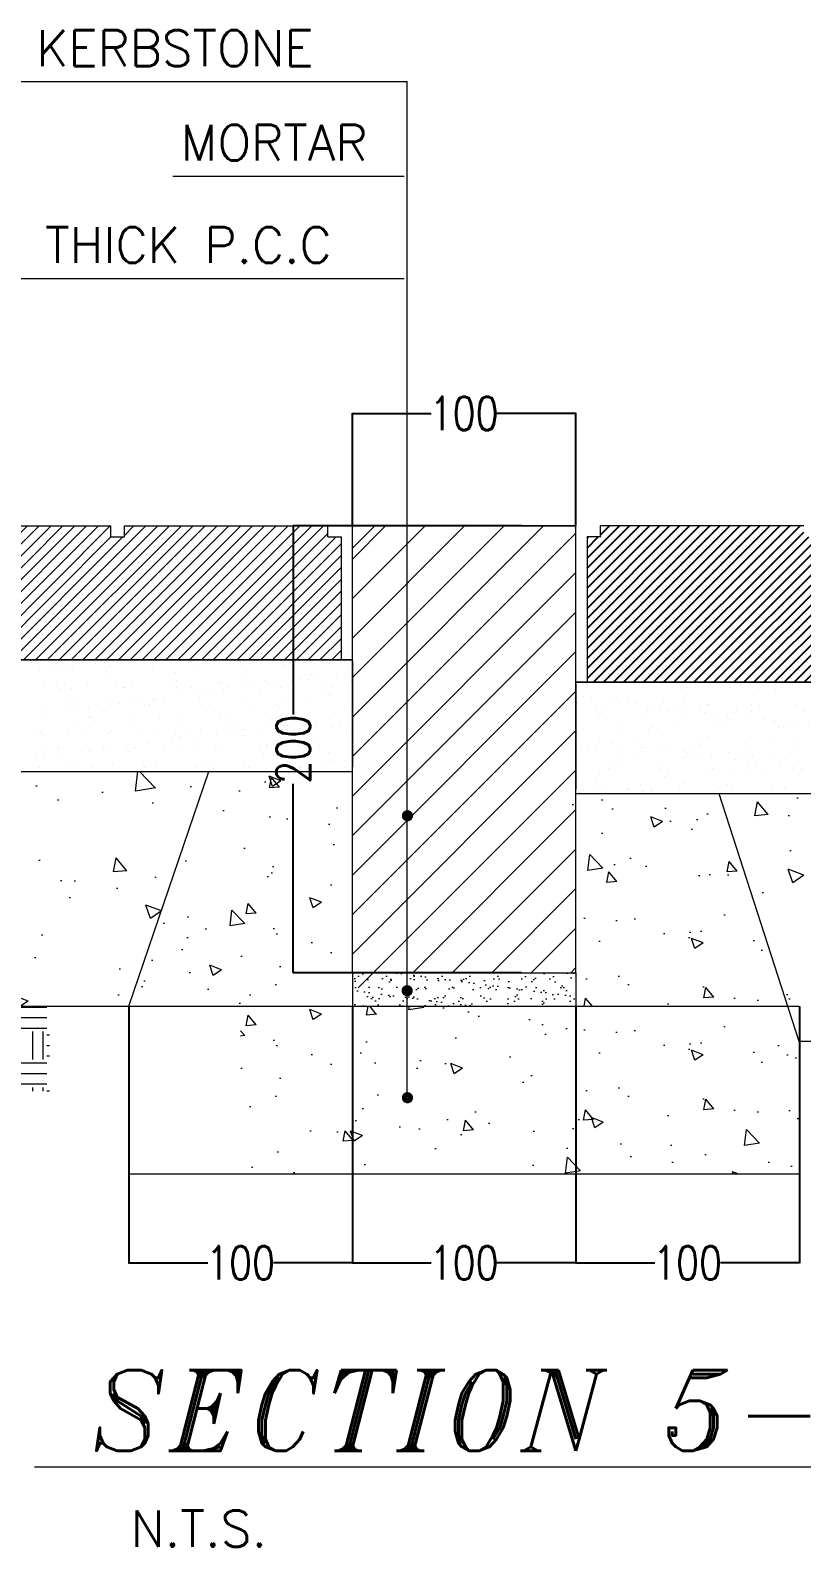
# Model space of a CAD drawing. Header units: centimetres. Extents: x 7997 to 116674, y 1017 to 13844.
# Drawn here: x 18893 to 19238, y 10469 to 11147 of the extents above; entities that cross this region are included whole.
import ezdxf

# ---------------------------------------------------------------- set-up
doc = ezdxf.new("R2010")
doc.units = ezdxf.units.CM
doc.header["$LTSCALE"] = 200
doc.header["$PDMODE"] = 2
doc.layers.add('A_DIM-EXT', color=1, linetype='Continuous')
doc.layers.add('DIM', color=11, linetype='Continuous')
for name, color, linetype, lineweight in [('HAT', 8, 'Continuous', 9), ('TEXT', 6, 'Continuous', 18), ('W', 2, 'Continuous', 20)]:
    doc.layers.add(name, color=color, linetype=linetype, lineweight=lineweight)
doc.styles.add('ITALICT', font='italict')
doc.styles.add('ROMANS', font='romans.shx', dxfattribs={"width": 0.8})
doc.dimstyles.new('DIM-INT100', dxfattribs={"dimtxt": 0.16, "dimasz": 0.12, "dimexe": 0.1, "dimexo": 0.1, "dimgap": 0.1, "dimtad": 0, "dimdec": 0, "dimlfac": 100, "dimrnd": 0.5, "dimzin": 12, "dimdsep": 46, "dimtxsty": 'ROMANS', "dimblk": 'ARCHTICK', "dimcen": 0.13, "dimdle": 0.1, "dimclrd": 116, "dimclre": 116, "dimclrt": 2, "dimadec": 0, "dimazin": 0, "dimtfac": 1, "dimtdec": 0, "dimtix": 1, "dimtmove": 0, "dimatfit": 3, "dimldrblk": 'OBLIQUE', "dimfxl": 0, "dimtolj": 1, "dimtzin": 12, "dimarcsym": 0})
pattern_1 = [(130, (18071.034, 6847.25), (-71.726, -6.2752), [7.5, -82.5]), (185, (18071.034, 6847.25), (13.8751, 75.2192), [6, -66]), (79.5486, (18065.06, 6846.725), (-57.8509, 68.944), [6.374, -70.1142]), (133.8158, (18071.03, 6867.25), (-106.7241, -16.5519), [11.25, -123.75]), (83.3644, (18062.14, 6865.87), (-93.4663, 97.4118), [9.561, -105.1713]), (188.8158, (18071.03, 6867.25), (-93.4662, 97.412), [9, -99]), (159, (18061.034, 6862.25), (-59.6907, -40.2619), [7.5, -82.5]), (214, (18061.034, 6862.25), (-24.3315, 72.515), [6, -66]), (108.5486, (18056.06, 6858.89), (-84.0223, 32.253), [6.374, -70.1142]), (142.5, (18071.034, 6847.248), (-1.21599, 33.28939), [0, -65.2, 0, -67, 0, -66.25]), (172.5, (18071.034, 6847.248), (-26.30695, 39.44117), [0, -38.2, 0, -63.7, 0, -25.25]), (212.5, (18093.334, 6847.248), (-53.38224, -2.25549), [0, -25, 0, -78, 0, -103.5]), (222.5, (18103.334, 6847.25), (-58.3186, 10.0105), [0, -32.5, 0, -51.8, 0, -73.5])]
pattern_2 = [(130, (18071.034, 6897.248), (-53.7945, -4.7064), [5.625, -61.875]), (185, (18071.034, 6897.25), (10.40635, 56.4144), [4.5, -49.5]), (79.5486, (18066.55, 6896.856), (-43.3882, 51.70797), [4.7805, -52.58566]), (133.8158, (18071.034, 6912.25), (-80.0431, -12.4139), [8.4375, -92.8125]), (83.3644, (18064.36, 6911.21), (-70.0997, 73.0588), [7.1708, -78.8785]), (188.8158, (18071.03, 6912.25), (-70.0996, 73.0589), [6.75, -74.25]), (159, (18063.534, 6908.498), (-44.76803, -30.1964), [5.625, -61.875]), (214, (18063.534, 6908.5), (-18.24865, 54.38625), [4.5, -49.5]), (108.5486, (18059.803, 6905.98), (-63.0167, 24.1898), [4.7805, -52.58566]), (142.5, (18071.034, 6897.248), (-0.91199, 24.96704), [0, -48.9, 0, -50.25, 0, -49.6875]), (172.5, (18071.034, 6897.248), (-19.73022, 29.58088), [0, -28.65, 0, -47.775, 0, -18.9375]), (212.5, (18087.759, 6897.248), (-40.03668, -1.69162), [0, -18.75, 0, -58.5, 0, -77.625]), (222.5, (18095.26, 6897.248), (-43.73896, 7.50787), [0, -24.375, 0, -38.85, 0, -55.125])]

# ---------------------------------------------------------------- blocks, each defined once
blk = doc.blocks.new('*X561')
at = {"color": 0}
for p, q in [((-4240.6, 4032.8), (-4240.6, 4032.8)), ((-4193.9, 4032.8), (-4193.9, 4032.8)), ((-4183.5, 4032), (-4183.5, 4032)), ((-4175.7, 4033.1), (-4175.7, 4033.1)), ((-4163.5, 4034.7), (-4163.5, 4034.7)), ((-4147.2, 4032.9), (-4147.2, 4032.9)), ((-4100.4, 4033), (-4100.4, 4033)), ((-4053.7, 4033.1), (-4053.7, 4033.1)), ((-4052.4, 4030.7), (-4052.4, 4030.7)), ((-4014, 4030.5), (-4014, 4030.5)), ((-4007, 4033.2), (-4007, 4033.2)), ((-4004.3, 4033.7), (-4004.3, 4033.7)), ((-3973.5, 4032), (-3973.5, 4032)), ((-3960.3, 4033.3), (-3960.3, 4033.3)), ((-4233.1, 4025.4), (-4233.1, 4025.4)), ((-4223.8, 4026.7), (-4223.8, 4026.7)), ((-4216, 4027.7), (-4216, 4027.7)), ((-4209.8, 4028.4), (-4209.8, 4028.4)), ((-4203.8, 4029.4), (-4203.8, 4029.4)), ((-4173.1, 4024.9), (-4173.1, 4024.9)), ((-4170.6, 4028.9), (-4170.6, 4028.9)), ((-4170.3, 4022.4), (-4170.3, 4022.4)), ((-4132.2, 4028.7), (-4132.2, 4028.7)), ((-4112.1, 4023.6), (-4112.1, 4023.6)), ((-4091.7, 4030.2), (-4091.7, 4030.2)), ((-4052.1, 4023.1), (-4052.1, 4023.1)), ((-4049.4, 4020.6), (-4049.4, 4020.6)), ((-4000.3, 4017.3), (-4000.3, 4017.3)), ((-3992.9, 4017.1), (-3992.9, 4017.1)), ((-3991.2, 4021.8), (-3991.2, 4021.8)), ((-3988.1, 4018.9), (-3988.1, 4018.9)), ((-3967.8, 4021.6), (-3967.8, 4021.6)), ((-3959.9, 4022.6), (-3959.9, 4022.6)), ((-3954.5, 4016.9), (-3954.5, 4016.9)), ((-4229.2, 4013.6), (-4229.2, 4013.6)), ((-4218.1, 4011.8), (-4218.1, 4011.8)), ((-4215.4, 4009.2), (-4215.4, 4009.2)), ((-4210.8, 4013.8), (-4210.8, 4013.8)), ((-4204.5, 4009.8), (-4204.5, 4009.8)), ((-4190.8, 4013.4), (-4190.8, 4013.4)), ((-4164.1, 4013.9), (-4164.1, 4013.9)), ((-4157.8, 4009.9), (-4157.8, 4009.9)), ((-4157.2, 4010.4), (-4157.2, 4010.4)), ((-4150.3, 4014.8), (-4150.3, 4014.8)), ((-4117.4, 4014), (-4117.4, 4014)), ((-4111.1, 4010), (-4111.1, 4010)), ((-4111, 4015.3), (-4111, 4015.3)), ((-4097.2, 4009.9), (-4097.2, 4009.9)), ((-4094.5, 4007.4), (-4094.5, 4007.4)), ((-4088.9, 4005.6), (-4088.9, 4005.6)), ((-4081.1, 4006.7), (-4081.1, 4006.7)), ((-4072.6, 4015.2), (-4072.6, 4015.2)), ((-4070.7, 4014.1), (-4070.7, 4014.1)), ((-4068.9, 4008.3), (-4068.9, 4008.3)), ((-4064.4, 4010), (-4064.4, 4010)), ((-4048.5, 4011), (-4048.5, 4011)), ((-4040.7, 4012), (-4040.7, 4012)), ((-4036.3, 4008.6), (-4036.3, 4008.6)), ((-4032.1, 4016.6), (-4032.1, 4016.6)), ((-4028.5, 4013.6), (-4028.5, 4013.6)), ((-4024, 4014.2), (-4024, 4014.2)), ((-4017.7, 4010.1), (-4017.7, 4010.1)), ((-4008.1, 4016.3), (-4008.1, 4016.3)), ((-3977.3, 4014.2), (-3977.3, 4014.2)), ((-3976.3, 4008.1), (-3976.3, 4008.1)), ((-3973.5, 4005.5), (-3973.5, 4005.5)), ((-3971, 4010.2), (-3971, 4010.2)), ((-4228.5, 3995.2), (-4228.5, 3995.2)), ((-4208.9, 3999.5), (-4208.9, 3999.5)), ((-4202.3, 3997.3), (-4202.3, 3997.3)), ((-4202.2, 3990.7), (-4202.2, 3990.7)), ((-4190, 3992.3), (-4190, 3992.3)), ((-4181.7, 3995.3), (-4181.7, 3995.3)), ((-4169.6, 4000), (-4169.6, 4000)), ((-4169.6, 3995), (-4169.6, 3995)), ((-4161.8, 3996), (-4161.8, 3996)), ((-4149.6, 3997.6), (-4149.6, 3997.6)), ((-4142.3, 3996.8), (-4142.3, 3996.8)), ((-4139.5, 3994.2), (-4139.5, 3994.2)), ((-4135, 3995.4), (-4135, 3995.4)), ((-4131.3, 3999.8), (-4131.3, 3999.8)), ((-4129.3, 4000.3), (-4129.3, 4000.3)), ((-4121.5, 4001.4), (-4121.5, 4001.4)), ((-4109.3, 4003), (-4109.3, 4003)), ((-4090.7, 4001.3), (-4090.7, 4001.3)), ((-4088.3, 3995.5), (-4088.3, 3995.5)), ((-4081.4, 3995.4), (-4081.4, 3995.4)), ((-4051.5, 4001.8), (-4051.5, 4001.8)), ((-4041.6, 3995.5), (-4041.6, 3995.5)), ((-4021.4, 3994.9), (-4021.4, 3994.9)), ((-4018.6, 3992.4), (-4018.6, 3992.4)), ((-4013.1, 4001.6), (-4013.1, 4001.6)), ((-3994.9, 3995.6), (-3994.9, 3995.6)), ((-3972.6, 4003), (-3972.6, 4003)), ((-3960.5, 3993.6), (-3960.5, 3993.6)), ((-4230.4, 3987), (-4230.4, 3987)), ((-4228.2, 3984.7), (-4228.2, 3984.7)), ((-4210, 3989.7), (-4210, 3989.7)), ((-4198.7, 3976.3), (-4198.7, 3976.3)), ((-4189.9, 3984.5), (-4189.9, 3984.5)), ((-4187.4, 3983.6), (-4187.4, 3983.6)), ((-4184.6, 3981.1), (-4184.6, 3981.1)), ((-4152, 3976.3), (-4152, 3976.3)), ((-4149.3, 3985.9), (-4149.3, 3985.9)), ((-4126.5, 3982.3), (-4126.5, 3982.3)), ((-4110.1, 3986.4), (-4110.1, 3986.4)), ((-4105.3, 3976.4), (-4105.3, 3976.4)), ((-4071.7, 3986.2), (-4071.7, 3986.2)), ((-4066.5, 3981.7), (-4066.5, 3981.7)), ((-4063.7, 3979.2), (-4063.7, 3979.2)), ((-4058.6, 3976.5), (-4058.6, 3976.5)), ((-4031.2, 3987.7), (-4031.2, 3987.7)), ((-4014.7, 3976.6), (-4014.7, 3976.6)), ((-4011.9, 3976.6), (-4011.9, 3976.6)), ((-4005.6, 3980.4), (-4005.6, 3980.4)), ((-3994.3, 3979.3), (-3994.3, 3979.3)), ((-3991.9, 3988.2), (-3991.9, 3988.2)), ((-3986.5, 3980.3), (-3986.5, 3980.3)), ((-3974.3, 3981.9), (-3974.3, 3981.9)), ((-3965.2, 3976.7), (-3965.2, 3976.7)), ((-3953.9, 3984.6), (-3953.9, 3984.6)), ((-3953.6, 3988), (-3953.6, 3988)), ((-4239.1, 3972.1), (-4239.1, 3972.1)), ((-4232.5, 3970.4), (-4232.5, 3970.4)), ((-4229.7, 3967.9), (-4229.7, 3967.9)), ((-4207.9, 3970.6), (-4207.9, 3970.6)), ((-4192.4, 3972.2), (-4192.4, 3972.2)), ((-4171.6, 3969.1), (-4171.6, 3969.1)), ((-4168.7, 3971.1), (-4168.7, 3971.1)), ((-4145.7, 3972.3), (-4145.7, 3972.3)), ((-4130.3, 3970.9), (-4130.3, 3970.9)), ((-4115.4, 3963.3), (-4115.4, 3963.3)), ((-4111.6, 3968.6), (-4111.6, 3968.6)), ((-4108.8, 3966.1), (-4108.8, 3966.1)), ((-4107.6, 3964.3), (-4107.6, 3964.3)), ((-4099, 3972.4), (-4099, 3972.4)), ((-4095.4, 3965.9), (-4095.4, 3965.9)), ((-4089.8, 3972.4), (-4089.8, 3972.4)), ((-4075.1, 3968.6), (-4075.1, 3968.6)), ((-4067.2, 3969.7), (-4067.2, 3969.7)), ((-4055.1, 3971.3), (-4055.1, 3971.3)), ((-4052.3, 3972.5), (-4052.3, 3972.5)), ((-4050.7, 3967.3), (-4050.7, 3967.3)), ((-4050.5, 3972.9), (-4050.5, 3972.9)), ((-4034.7, 3973.9), (-4034.7, 3973.9)), ((-4026.9, 3975), (-4026.9, 3975)), ((-4012.2, 3972.7), (-4012.2, 3972.7)), ((-4005.6, 3972.6), (-4005.6, 3972.6)), ((-3990.6, 3966.7), (-3990.6, 3966.7)), ((-3987.9, 3964.2), (-3987.9, 3964.2)), ((-3971.6, 3974.1), (-3971.6, 3974.1)), ((-3958.8, 3972.7), (-3958.8, 3972.7)), ((-4227.3, 3955.8), (-4227.3, 3955.8)), ((-4216.7, 3955.9), (-4216.7, 3955.9)), ((-4216.6, 3950), (-4216.6, 3950)), ((-4216.3, 3957.6), (-4216.3, 3957.6)), ((-4196.2, 3952.7), (-4196.2, 3952.7)), ((-4188.9, 3955.6), (-4188.9, 3955.6)), ((-4188.4, 3953.7), (-4188.4, 3953.7)), ((-4176.2, 3955.3), (-4176.2, 3955.3)), ((-4169.6, 3957.7), (-4169.6, 3957.7)), ((-4156.7, 3955.4), (-4156.7, 3955.4)), ((-4155.8, 3958), (-4155.8, 3958)), ((-4153.9, 3952.9), (-4153.9, 3952.9)), ((-4148.4, 3957), (-4148.4, 3957)), ((-4148, 3959), (-4148, 3959)), ((-4135.8, 3960.6), (-4135.8, 3960.6)), ((-4122.9, 3957.8), (-4122.9, 3957.8)), ((-4109.1, 3957.5), (-4109.1, 3957.5)), ((-4095.7, 3954.1), (-4095.7, 3954.1)), ((-4076.2, 3957.9), (-4076.2, 3957.9)), ((-4070.8, 3957.3), (-4070.8, 3957.3)), ((-4035.7, 3953.6), (-4035.7, 3953.6)), ((-4033, 3951), (-4033, 3951)), ((-4030.2, 3958.8), (-4030.2, 3958.8)), ((-4029.5, 3958), (-4029.5, 3958)), ((-3991, 3959.3), (-3991, 3959.3)), ((-3982.8, 3958.1), (-3982.8, 3958.1)), ((-3974.8, 3952.3), (-3974.8, 3952.3)), ((-4236.6, 3947.4), (-4236.6, 3947.4)), ((-4233.3, 3938.6), (-4233.3, 3938.6)), ((-4228.8, 3948.4), (-4228.8, 3948.4)), ((-4207, 3941.7), (-4207, 3941.7)), ((-4201.7, 3942.3), (-4201.7, 3942.3)), ((-4199, 3939.7), (-4199, 3939.7)), ((-4186.6, 3938.7), (-4186.6, 3938.7)), ((-4167.7, 3942.2), (-4167.7, 3942.2)), ((-4140.8, 3940.9), (-4140.8, 3940.9)), ((-4139.9, 3938.8), (-4139.9, 3938.8)), ((-4129.4, 3942), (-4129.4, 3942)), ((-4093.2, 3938.9), (-4093.2, 3938.9)), ((-4088.8, 3943.5), (-4088.8, 3943.5)), ((-4080.8, 3940.4), (-4080.8, 3940.4)), ((-4078.1, 3937.9), (-4078.1, 3937.9)), ((-4049.6, 3944), (-4049.6, 3944)), ((-4046.5, 3939), (-4046.5, 3939)), ((-4020.8, 3936.9), (-4020.8, 3936.9)), ((-4019.9, 3939.1), (-4019.9, 3939.1)), ((-4013, 3938), (-4013, 3938)), ((-4011.2, 3943.8), (-4011.2, 3943.8)), ((-4000.8, 3939.6), (-4000.8, 3939.6)), ((-3999.8, 3939), (-3999.8, 3939)), ((-3980.5, 3942.2), (-3980.5, 3942.2)), ((-3972.7, 3943.3), (-3972.7, 3943.3)), ((-3970.7, 3945.2), (-3970.7, 3945.2)), ((-3960.5, 3944.9), (-3960.5, 3944.9)), ((-3959.9, 3938.6), (-3959.9, 3938.6)), ((-3957.1, 3936), (-3957.1, 3936))]:
    blk.add_line(p, q, dxfattribs=at)
blk = doc.blocks.new('_ArchTick')
at = {"color": 0, "linetype": 'ByBlock', "const_width": 0.15}
blk.add_lwpolyline([(-0.5, -0.5), (0.5, 0.5)], dxfattribs=at)
blk = doc.blocks.new('*D593')
at = {"layer": 'A_DIM-EXT', "color": 116, "linetype": 'ByBlock', "lineweight": -2, "ltscale": 15, "transparency": 16777216}
for p, q in [((19136.89, 10710.51), (19136.89, 10595.68)), ((19236.89, 10710.51), (19236.89, 10595.68)), ((19136.79, 10595.78), (19172.21, 10595.78)), ((19236.99, 10595.78), (19201.56, 10595.78))]:
    blk.add_line(p, q, dxfattribs=at)
at = {"layer": 'Defpoints', "color": 0, "linetype": 'ByBlock', "ltscale": 15, "transparency": 16777216}
for p in [(19136.89, 10710.61), (19236.89, 10710.61), (19136.89, 10595.78)]:
    blk.add_point(p, dxfattribs=at)
at = {"layer": 'A_DIM-EXT', "color": 116, "linetype": 'ByBlock', "lineweight": -2, "ltscale": 15, "transparency": 16777216, "xscale": 0.12, "yscale": 0.12, "zscale": 0.12, "rotation": 180}
blk.add_blockref('_ArchTick', (19136.89, 10595.78), dxfattribs=at)
at = {"layer": 'A_DIM-EXT', "color": 116, "linetype": 'ByBlock', "lineweight": -2, "ltscale": 15, "transparency": 16777216, "xscale": 0.12, "yscale": 0.12, "zscale": 0.12}
blk.add_blockref('_ArchTick', (19236.89, 10595.78), dxfattribs=at)
at = {"layer": 'A_DIM-EXT', "color": 2, "linetype": 'ByBlock', "ltscale": 15, "transparency": 16777216, "insert": (19186.89, 10595.78), "char_height": 15, "attachment_point": 5, "style": 'ROMANS'}
blk.add_mtext('\\A1;100', dxfattribs=at)
blk = doc.blocks.new('_OBLIQUE')
at = {"color": 0, "linetype": 'ByBlock'}
blk.add_line((-0.5, -0.5), (0.5, 0.5), dxfattribs=at)
blk = doc.blocks.new('*D594')
at = {"layer": 'A_DIM-EXT', "color": 116, "linetype": 'ByBlock', "lineweight": -2, "ltscale": 15, "transparency": 16777216}
for p, q in [((19136.89, 10710.51), (19136.89, 10595.68)), ((19036.89, 10635.51), (19036.89, 10595.68)), ((19036.79, 10595.78), (19072.21, 10595.78)), ((19136.99, 10595.78), (19101.56, 10595.78))]:
    blk.add_line(p, q, dxfattribs=at)
at = {"layer": 'Defpoints', "color": 0, "linetype": 'ByBlock', "ltscale": 15, "transparency": 16777216}
for p in [(19136.89, 10710.61), (19036.89, 10635.61), (19036.89, 10595.78)]:
    blk.add_point(p, dxfattribs=at)
at = {"layer": 'A_DIM-EXT', "color": 116, "linetype": 'ByBlock', "lineweight": -2, "ltscale": 15, "transparency": 16777216, "xscale": 0.12, "yscale": 0.12, "zscale": 0.12, "rotation": 180}
blk.add_blockref('_ArchTick', (19036.89, 10595.78), dxfattribs=at)
at = {"layer": 'A_DIM-EXT', "color": 116, "linetype": 'ByBlock', "lineweight": -2, "ltscale": 15, "transparency": 16777216, "xscale": 0.12, "yscale": 0.12, "zscale": 0.12}
blk.add_blockref('_ArchTick', (19136.89, 10595.78), dxfattribs=at)
at = {"layer": 'A_DIM-EXT', "color": 2, "linetype": 'ByBlock', "ltscale": 15, "transparency": 16777216, "insert": (19086.89, 10595.78), "char_height": 15, "attachment_point": 5, "style": 'ROMANS'}
blk.add_mtext('\\A1;100', dxfattribs=at)
blk = doc.blocks.new('*D595')
at = {"layer": 'A_DIM-EXT', "color": 116, "linetype": 'ByBlock', "lineweight": -2, "ltscale": 15, "transparency": 16777216}
for p, q in [((19112.53, 10925.61), (19010.35, 10925.61)), ((19010.45, 10925.71), (19010.45, 10841.14)), ((19010.45, 10725.51), (19010.45, 10810.08)), ((19112.53, 10725.61), (19010.35, 10725.61))]:
    blk.add_line(p, q, dxfattribs=at)
at = {"layer": 'Defpoints', "color": 0, "linetype": 'ByBlock', "ltscale": 15, "transparency": 16777216}
for p in [(19112.63, 10925.61), (19010.45, 10725.61), (19112.63, 10725.61)]:
    blk.add_point(p, dxfattribs=at)
at = {"layer": 'A_DIM-EXT', "color": 116, "linetype": 'ByBlock', "lineweight": -2, "ltscale": 15, "transparency": 16777216, "xscale": 0.12, "yscale": 0.12, "zscale": 0.12}
for p, rotation in [((19010.45, 10925.61), 90), ((19010.45, 10725.61), 270)]:
    blk.add_blockref('_ArchTick', p, dxfattribs=dict(at, rotation=rotation))
at = {"layer": 'A_DIM-EXT', "color": 2, "linetype": 'ByBlock', "ltscale": 15, "transparency": 16777216, "insert": (19010.45, 10825.61), "char_height": 15, "attachment_point": 5, "rotation": 90, "style": 'ROMANS'}
blk.add_mtext('\\A1;200', dxfattribs=at)
blk = doc.blocks.new('*D596')
at = {"layer": 'A_DIM-EXT', "color": 116, "linetype": 'ByBlock', "lineweight": -2, "ltscale": 15, "transparency": 16777216}
for p, q in [((19036.79, 10975.89), (19072.21, 10975.89)), ((19036.89, 10925.71), (19036.89, 10975.99)), ((19136.99, 10975.89), (19101.56, 10975.89)), ((19136.89, 10925.71), (19136.89, 10975.99))]:
    blk.add_line(p, q, dxfattribs=at)
at = {"layer": 'Defpoints', "color": 0, "linetype": 'ByBlock', "ltscale": 15, "transparency": 16777216}
for p in [(19036.89, 10975.89), (19036.89, 10925.61), (19136.89, 10925.61)]:
    blk.add_point(p, dxfattribs=at)
at = {"layer": 'A_DIM-EXT', "color": 116, "linetype": 'ByBlock', "lineweight": -2, "ltscale": 15, "transparency": 16777216, "xscale": 0.12, "yscale": 0.12, "zscale": 0.12, "rotation": 180}
blk.add_blockref('_ArchTick', (19036.89, 10975.89), dxfattribs=at)
at = {"layer": 'A_DIM-EXT', "color": 116, "linetype": 'ByBlock', "lineweight": -2, "ltscale": 15, "transparency": 16777216, "xscale": 0.12, "yscale": 0.12, "zscale": 0.12}
blk.add_blockref('_ArchTick', (19136.89, 10975.89), dxfattribs=at)
at = {"layer": 'A_DIM-EXT', "color": 2, "linetype": 'ByBlock', "ltscale": 15, "transparency": 16777216, "insert": (19086.89, 10975.89), "char_height": 15, "attachment_point": 5, "style": 'ROMANS'}
blk.add_mtext('\\A1;100', dxfattribs=at)
blk = doc.blocks.new('*X558')
at = {"color": 0}
for p, q in [((-4825, 1093.8), (-4800, 1093.8)), ((-4825, 1084.4), (-4800, 1084.4)), ((-4825, 1075), (-4800, 1075)), ((-4812.5, 1046.9), (-4812.5, 1071.9)), ((-4803.1, 1046.9), (-4803.1, 1071.9)), ((-4800, 1068.8), (-4797.5, 1068.8)), ((-4800, 1059.4), (-4797.5, 1059.4)), ((-4800, 1050), (-4797.5, 1050)), ((-4825, 1043.8), (-4800, 1043.8)), ((-4825, 1034.4), (-4800, 1034.4)), ((-4825, 1025), (-4800, 1025)), ((-4812.5, 1018.4), (-4812.5, 1021.9)), ((-4803.1, 1018.4), (-4803.1, 1021.9)), ((-4800, 1018.8), (-4797.5, 1018.8))]:
    blk.add_line(p, q, dxfattribs=at)
blk = doc.blocks.new('*X559')
at = {"color": 0}
for p, q in [((-7146.1, 7448.6), (-7028.5, 7566.2)), ((-7146.1, 7459.2), (-7039.1, 7566.2)), ((-7146.1, 7469.8), (-7049.7, 7566.2)), ((-7146.1, 7480.4), (-7060.3, 7566.2)), ((-7146.1, 7491), (-7070.9, 7566.2)), ((-7146.1, 7501.6), (-7081.5, 7566.2)), ((-7146.1, 7512.2), (-7092.1, 7566.2)), ((-7146.1, 7522.8), (-7102.7, 7566.2)), ((-7146.1, 7533.5), (-7113.3, 7566.2)), ((-7146.1, 7544.1), (-7123.9, 7566.2)), ((-7137.9, 7446.2), (-7017.9, 7566.2)), ((-7127.3, 7446.2), (-7007.3, 7566.2)), ((-7116.6, 7446.2), (-6996.6, 7566.2)), ((-7106, 7446.2), (-6986, 7566.2)), ((-7095.4, 7446.2), (-6975.4, 7566.2)), ((-7084.8, 7446.2), (-6964.8, 7566.2)), ((-7074.2, 7446.2), (-6954.2, 7566.2)), ((-7042.4, 7446.2), (-6922.4, 7566.2)), ((-7031.8, 7446.2), (-6911.8, 7566.2)), ((-7021.2, 7446.2), (-6901.2, 7566.2)), ((-7010.6, 7446.2), (-6890.6, 7566.2)), ((-7000, 7446.2), (-6880, 7566.2)), ((-6989.4, 7446.2), (-6869.4, 7566.2)), ((-6978.8, 7446.2), (-6858.8, 7566.2)), ((-6968.2, 7446.2), (-6848.2, 7566.2)), ((-6957.5, 7446.2), (-6837.5, 7566.2)), ((-6946.9, 7446.2), (-6826.9, 7566.2)), ((-6940.1, 7559.1), (-6933, 7566.2)), ((-6936.3, 7446.2), (-6816.3, 7566.2)), ((-6925.7, 7446.2), (-6805.7, 7566.2)), ((-6915.1, 7446.2), (-6795.1, 7566.2)), ((-6904.5, 7446.2), (-6784.5, 7566.2)), ((-6893.9, 7446.2), (-6773.9, 7566.2)), ((-6883.3, 7446.2), (-6763.3, 7566.2)), ((-6872.7, 7446.2), (-6752.7, 7566.2)), ((-6840.9, 7446.2), (-6720.9, 7566.2)), ((-6830.3, 7446.2), (-6710.3, 7566.2)), ((-6819.7, 7446.2), (-6699.7, 7566.2)), ((-6809.1, 7446.2), (-6689.1, 7566.2)), ((-6798.4, 7446.2), (-6678.4, 7566.2)), ((-6787.8, 7446.2), (-6667.8, 7566.2)), ((-6777.2, 7446.2), (-6657.2, 7566.2)), ((-6766.6, 7446.2), (-6646.6, 7566.2)), ((-6756, 7446.2), (-6636, 7566.2)), ((-6745.4, 7446.2), (-6625.4, 7566.2)), ((-6740.1, 7557.6), (-6731.5, 7566.2)), ((-6734.8, 7446.2), (-6614.8, 7566.2)), ((-6724.2, 7446.2), (-6604.2, 7566.2)), ((-6713.6, 7446.2), (-6593.6, 7566.2)), ((-6703, 7446.2), (-6583, 7566.2)), ((-6692.4, 7446.2), (-6572.4, 7566.2)), ((-6681.8, 7446.2), (-6561.8, 7566.2)), ((-6671.2, 7446.2), (-6558.1, 7559.3)), ((-7146.1, 7554.7), (-7144.5, 7556.2)), ((-7063.6, 7446.2), (-6952.1, 7557.7)), ((-7053, 7446.2), (-6943, 7556.2)), ((-6862.1, 7446.2), (-6752.1, 7556.2)), ((-6851.5, 7446.2), (-6741.5, 7556.2)), ((-6660.6, 7446.2), (-6550.6, 7556.2)), ((-6650, 7446.2), (-6546.1, 7550.1)), ((-6639.3, 7446.2), (-6546.1, 7539.5)), ((-6628.7, 7446.2), (-6546.1, 7528.9)), ((-6618.1, 7446.2), (-6546.1, 7518.3)), ((-6607.5, 7446.2), (-6546.1, 7507.7)), ((-6596.9, 7446.2), (-6546.1, 7497.1)), ((-6586.3, 7446.2), (-6546.1, 7486.4)), ((-6575.7, 7446.2), (-6546.1, 7475.8)), ((-6565.1, 7446.2), (-6546.1, 7465.2)), ((-6554.5, 7446.2), (-6546.1, 7454.6))]:
    blk.add_line(p, q, dxfattribs=at)
blk = doc.blocks.new('*D600')
at = {"layer": 'A_DIM-EXT', "color": 116, "linetype": 'ByBlock', "lineweight": -2, "ltscale": 15, "transparency": 16777216}
for p, q in [((18936.89, 10710.51), (18936.89, 10595.68)), ((19036.89, 10710.51), (19036.89, 10595.68)), ((18936.79, 10595.78), (18972.21, 10595.78)), ((19036.99, 10595.78), (19001.56, 10595.78))]:
    blk.add_line(p, q, dxfattribs=at)
at = {"layer": 'Defpoints', "color": 0, "linetype": 'ByBlock', "ltscale": 15, "transparency": 16777216}
for p in [(18936.89, 10710.61), (19036.89, 10710.61), (19036.89, 10595.78)]:
    blk.add_point(p, dxfattribs=at)
at = {"layer": 'A_DIM-EXT', "color": 116, "linetype": 'ByBlock', "lineweight": -2, "ltscale": 15, "transparency": 16777216, "xscale": 0.12, "yscale": 0.12, "zscale": 0.12, "rotation": 180}
blk.add_blockref('_ArchTick', (18936.89, 10595.78), dxfattribs=at)
at = {"layer": 'A_DIM-EXT', "color": 116, "linetype": 'ByBlock', "lineweight": -2, "ltscale": 15, "transparency": 16777216, "xscale": 0.12, "yscale": 0.12, "zscale": 0.12}
blk.add_blockref('_ArchTick', (19036.89, 10595.78), dxfattribs=at)
at = {"layer": 'A_DIM-EXT', "color": 2, "linetype": 'ByBlock', "ltscale": 15, "transparency": 16777216, "insert": (18986.89, 10595.78), "char_height": 15, "attachment_point": 5, "style": 'ROMANS'}
blk.add_mtext('\\A1;100', dxfattribs=at)

msp = doc.modelspace()

# ---------------------------------------------------------------- hatches: boundary and pattern name
at = {"layer": 'DIM'}
h = msp.add_hatch(dxfattribs=at)
h.set_pattern_fill('ANSI31', color=8)
h.set_pattern_definition([(45, (-9046.5068, 10601.9388), (-2.24506403, 2.24506403), [])])
edge = h.paths.add_edge_path()
edge.add_line((19441.8859, 10920.6092), (19435.8859, 10920.6092))
edge.add_line((19435.8859, 10920.6092), (19435.8859, 10925.6092))
edge.add_line((19435.8859, 10925.6092), (19344.8859, 10925.6092))
edge.add_line((19344.8859, 10925.6092), (19344.8859, 10920.6092))
edge.add_line((19344.8859, 10920.6092), (19338.8859, 10920.6092))
edge.add_line((19338.8859, 10920.6092), (19338.8859, 10925.6092))
edge.add_line((19338.8859, 10925.6092), (19285.3497, 10925.6092))
edge.add_line((19285.3497, 10925.6092), (19285.3497, 10907.2852))
edge.add_arc((19285.2812, 10905.9745), 1.3125, 0, 87.0075858, ccw=False)
edge.add_arc((19285.2812, 10905.9745), 1.3125, -87.0075858, 0, ccw=False)
edge.add_line((19285.3497, 10904.6638), (19285.3497, 10855.6092))
edge.add_line((19285.3497, 10855.6092), (19441.8859, 10855.6092))
edge.add_line((19441.8859, 10855.6092), (19441.8859, 10920.6092))
edge = h.paths.add_edge_path()
edge.add_arc((19285.2812, 10905.9745), 1.3125, 180, 272.9924142, ccw=False)
edge.add_arc((19285.2812, 10905.9745), 1.3125, 87.0075858, 180, ccw=False)
edge.add_line((19285.3497, 10907.2852), (19285.3497, 10925.6092))
edge.add_line((19285.3497, 10925.6092), (19244.8859, 10925.6092))
edge.add_line((19244.8859, 10925.6092), (19244.8859, 10920.6092))
edge.add_line((19244.8859, 10920.6092), (19238.8859, 10920.6092))
edge.add_line((19238.8859, 10920.6092), (19238.8859, 10925.6092))
edge.add_line((19238.8859, 10925.6092), (19147.8859, 10925.6092))
edge.add_line((19147.8859, 10925.6092), (19147.8859, 10920.6092))
edge.add_line((19147.8859, 10920.6092), (19141.8859, 10920.6092))
edge.add_line((19141.8859, 10920.6092), (19141.8859, 10855.6092))
edge.add_line((19141.8859, 10855.6092), (19285.3497, 10855.6092))
edge.add_line((19285.3497, 10855.6092), (19285.3497, 10904.6638))
h.paths.add_polyline_path([(19682.2739, 10925.6092), (19647.8859, 10925.6092), (19647.8859, 10920.6092), (19641.8859, 10920.6092), (19641.8859, 10925.6092), (19547.8859, 10925.6092), (19547.8859, 10920.6092), (19541.8859, 10920.6092), (19541.8859, 10925.6092), (19450.8859, 10925.6092), (19450.8859, 10920.6092), (19444.8859, 10920.6092), (19444.8859, 10855.6092), (19682.2739, 10855.6092)])
at = {"layer": 'HAT'}
h = msp.add_hatch(dxfattribs=at)
h.set_pattern_fill('ANSI31', color=256, scale=100, style=0)
h.set_pattern_definition([(45, (1507.851, 4942.91), (-8.838835, 8.838835), [])])
edge = h.paths.add_edge_path()
edge.add_line((19036.8859, 10915.6092), (19046.8859, 10925.6092))
edge.add_line((19046.8859, 10925.6092), (19061.4742, 10925.6092))
edge.add_line((19061.4742, 10925.6092), (19061.4742, 10797.1807))
edge.add_arc((19061.5428, 10795.87), 1.3125, 92.9924142, 267.0075858)
edge.add_line((19061.4742, 10794.5593), (19061.4742, 10725.6092))
edge.add_line((19061.4742, 10725.6092), (19036.8859, 10718.1092))
edge.add_line((19036.8859, 10718.1092), (19036.8859, 10915.6092))
edge = h.paths.add_edge_path()
edge.add_line((19061.4742, 10725.6092), (19061.4742, 10794.5593))
edge.add_arc((19061.5428, 10795.87), 1.3125, 267.0075858, 452.9924142)
edge.add_line((19061.4742, 10797.1807), (19061.4742, 10925.6092))
edge.add_line((19061.4742, 10925.6092), (19136.8859, 10925.6092))
edge.add_line((19136.8859, 10925.6092), (19136.8859, 10725.6092))
edge.add_line((19136.8859, 10725.6092), (19061.4742, 10725.6092))
h = msp.add_hatch(dxfattribs=at)
h.set_pattern_fill('AR-CONC', color=256, scale=10, style=0)
h.set_pattern_definition(pattern_1)
edge = h.paths.add_edge_path()
edge.add_line((18936.8859, 10710.6092), (18567.9399, 10710.6092))
edge.add_line((18567.9399, 10710.6092), (18567.9399, 10712.2535))
edge.add_arc((18567.8714, 10713.5642), 1.3125, 272.9924142, 447.0075858)
edge.add_line((18567.9399, 10714.875), (18567.9399, 10815.6092))
edge.add_line((18567.9399, 10815.6092), (18972.6855, 10815.6092))
edge.add_line((18972.6855, 10815.6092), (18936.8859, 10710.6092))
edge = h.paths.add_edge_path()
edge.add_line((18567.9399, 10710.6092), (18491.5159, 10710.6092))
edge.add_line((18491.5159, 10710.6092), (18491.652, 10815.6092))
edge.add_line((18491.652, 10815.6092), (18567.9399, 10815.6092))
edge.add_line((18567.9399, 10815.6092), (18567.9399, 10714.875))
edge.add_arc((18567.8714, 10713.5642), 1.3125, 447.0075858, 632.9924142)
edge.add_line((18567.9399, 10712.2535), (18567.9399, 10710.6092))
h = msp.add_hatch(dxfattribs=at)
h.set_pattern_fill('AR-CONC', color=256, scale=7.5, style=0)
h.set_pattern_definition(pattern_2)
h.paths.add_polyline_path([(19036.8859, 10710.6092), (19036.8859, 10775.6092), (19036.8859, 10815.6092), (18972.6855, 10815.6092), (18936.8859, 10710.6092)])
h = msp.add_hatch(dxfattribs=at)
h.set_pattern_fill('AR-CONC', color=256, scale=7.5, style=0)
h.set_pattern_definition(pattern_2)
h.paths.add_polyline_path([(19136.8859, 10710.6092), (19136.8859, 10775.6092), (19134.5672, 10807.0677), (19198.7677, 10807.0677), (19236.8859, 10710.6092)])
h = msp.add_hatch(dxfattribs=at)
h.set_pattern_fill('AR-CONC', color=256, scale=10, style=0)
h.set_pattern_definition(pattern_1)
h.paths.add_polyline_path([(19236.8859, 10694.8634), (19682.1199, 10694.8634), (19682.1199, 10805.6092), (19201.0864, 10805.6092)])
h = msp.add_hatch(dxfattribs=at)
h.set_pattern_fill('AR-SAND', color=256, scale=4, style=0)
h.set_pattern_definition([(142.5, (18071.034, 6847.248), (0.251973, 7.707295), [0, -6.08, 0, -6.8, 0, -6.5]), (172.5, (18071.034, 6847.248), (-7.079107, 11.288584), [0, -3.28, 0, -5.48, 0, -2.1]), (212.5, (18075.954, 6847.248), (-12.456567, 0.022636), [0, -2, 0, -7.2, 0, -9.4]), (222.5, (18075.954, 6847.248), (-12.024506, 3.510702), [0, -1, 0, -4.72, 0, -5.4])])
h.paths.add_polyline_path([(19061.4742, 10725.6092), (19061.4742, 10718.8791, 1.05445037), (19061.4742, 10716.2578), (19061.4742, 10710.6092), (19036.8859, 10710.6092), (19036.8859, 10725.6092)])
h.paths.add_polyline_path([(19061.4742, 10710.6092), (19061.4742, 10716.2578, 0.94836137), (19061.4742, 10718.8791), (19061.4742, 10725.6092), (19136.8859, 10725.6092), (19136.8859, 10710.6092)])
h = msp.add_hatch(dxfattribs=at)
h.set_pattern_fill('AR-CONC', color=256, scale=7.5, style=0)
h.set_pattern_definition([(130, (18071.034, 6847.248), (-53.7945, -4.7064), [5.625, -61.875]), (185, (18071.034, 6847.25), (10.40635, 56.4144), [4.5, -49.5]), (79.5486, (18066.55, 6846.856), (-43.3882, 51.70797), [4.7805, -52.58566]), (133.8158, (18071.034, 6862.25), (-80.0431, -12.4139), [8.4375, -92.8125]), (83.3644, (18064.36, 6861.21), (-70.0997, 73.0588), [7.1708, -78.8785]), (188.8158, (18071.03, 6862.25), (-70.0996, 73.0589), [6.75, -74.25]), (159, (18063.534, 6858.498), (-44.76803, -30.1964), [5.625, -61.875]), (214, (18063.534, 6858.5), (-18.24865, 54.38625), [4.5, -49.5]), (108.5486, (18059.803, 6855.98), (-63.0167, 24.1898), [4.7805, -52.58566]), (142.5, (18071.034, 6847.248), (-0.91199, 24.96704), [0, -48.9, 0, -50.25, 0, -49.6875]), (172.5, (18071.034, 6847.248), (-19.73022, 29.58088), [0, -28.65, 0, -47.775, 0, -18.9375]), (212.5, (18087.759, 6847.248), (-40.03668, -1.69162), [0, -18.75, 0, -58.5, 0, -77.625]), (222.5, (18095.26, 6847.248), (-43.73896, 7.50787), [0, -24.375, 0, -38.85, 0, -55.125])])
h.paths.add_polyline_path([(18986.8859, 10635.6092), (18986.8859, 10710.6092), (19061.4742, 10710.6092), (19061.4742, 10671.0034, 2.32777547), (19062.8553, 10669.6927, 0.4295947), (19061.4742, 10671.0034), (19061.4742, 10710.6092), (19236.8859, 10710.6092), (19236.8859, 10635.6092)])

# ---------------------------------------------------------------- linework, layer by layer
for p, q in [((19036.8859, 10865.6092), (18491.498, 10865.6092)), ((19036.8859, 10817.7519), (19036.8859, 10865.6092)), ((19036.8859, 10864.8945), (19036.8859, 10817.7519)), ((19136.8859, 10855.6092), (19682.2739, 10855.6092)), ((19136.8859, 10807.7519), (19136.8859, 10855.6092)), ((19136.8859, 10854.8945), (19136.8859, 10807.7519))]:
    msp.add_line(p, q, dxfattribs=at)
at = {"layer": 'TEXT', "color": 2}
for p, q in [((18780.949, 11124.3673), (19061.4742, 11124.3673)), ((19061.4742, 10670.4783), (19061.4742, 11124.3673)), ((18956.533, 11082.0818), (19060.018, 11082.0818)), ((18817.9765, 11036.2725), (19060.018, 11036.2725))]:
    msp.add_line(p, q, dxfattribs=at)
at = {"layer": 'TEXT'}
msp.add_line((19236.8859, 10635.6092), (19236.8859, 10635.6092), dxfattribs=at)
at = {"layer": 'W'}
for p, q in [((18834.8859, 10925.6092), (18928.8859, 10925.6092)), ((18928.8859, 10920.6092), (18928.8859, 10925.6092)), ((18934.8859, 10925.6092), (19025.8859, 10925.6092)), ((18934.8859, 10920.6092), (18934.8859, 10925.6092)), ((19025.8859, 10920.6092), (19025.8859, 10925.6092)), ((19238.8859, 10925.6092), (19147.8859, 10925.6092)), ((19147.8859, 10920.6092), (19147.8859, 10925.6092)), ((18928.8859, 10920.6092), (18934.8859, 10920.6092)), ((19025.8859, 10920.6092), (19031.8859, 10920.6092)), ((19031.8859, 10920.6092), (19031.8859, 10865.6092)), ((19141.8859, 10920.6092), (19141.8859, 10855.6092)), ((19147.8859, 10920.6092), (19141.8859, 10920.6092)), ((18731.8859, 10865.6092), (19036.8859, 10865.6092)), ((19441.8859, 10855.6092), (19136.8859, 10855.6092)), ((18491.498, 10815.6092), (19036.8859, 10815.6092)), ((19682.2739, 10805.6092), (19136.8859, 10805.6092)), ((18491.498, 10710.6092), (18936.8859, 10710.6092)), ((19682.2739, 10694.8634), (19236.8859, 10694.8634))]:
    msp.add_line(p, q, dxfattribs=at)
at = {"layer": 'W', "color": 6}
for p, q in [((19046.8859, 10925.6092), (19036.8859, 10915.6092)), ((19036.8859, 10725.6092), (19036.8859, 10925.6092)), ((19136.8859, 10925.6092), (19046.8859, 10925.6092)), ((19054.9049, 10925.6092), (19136.8859, 10925.6092)), ((19136.8859, 10725.6092), (19136.8859, 10925.6092)), ((19036.8859, 10725.6092), (19036.8859, 10915.6092)), ((19036.8859, 10725.6092), (19136.8859, 10725.6092))]:
    msp.add_line(p, q, dxfattribs=at)
at = {"layer": 'W', "color": 2}
for p, q in [((18936.8859, 10710.6092), (18972.6855, 10815.6092)), ((19236.8859, 10694.8634), (19201.0864, 10805.6092)), ((19036.8859, 10725.6092), (19036.8859, 10710.6092)), ((19036.8859, 10725.6092), (19036.8859, 10710.6092)), ((19136.8859, 10725.6092), (19136.8859, 10710.6092)), ((18936.8859, 10710.6092), (19236.8859, 10710.6092)), ((18936.8859, 10710.6092), (18936.8859, 10635.6092)), ((19236.8859, 10710.6092), (19236.8859, 10635.6092)), ((18936.8859, 10635.6092), (19236.8859, 10635.6092))]:
    msp.add_line(p, q, dxfattribs=at)
at = {"layer": 'W', "color": 2, "const_width": 2.375}
for points in [[(19062.8553, 10795.87, -1), (19060.2303, 10795.87, -1)], [(19062.7172, 10717.5684, -1), (19060.0922, 10717.5684, -1)], [(19062.8553, 10669.6927, -1), (19060.2303, 10669.6927, -1)]]:
    msp.add_lwpolyline(points, format="xyb", close=True, dxfattribs=at)

# ---------------------------------------------------------------- block references
at = {"layer": 'HAT', "yscale": 0.49999999999955}
for name, p, xscale, zscale in [('*X559', (22304.9286, 7142.5002), 0.49999999999955, 0.49999999999955), ('*X561', (21013.6238, 8848.0886), 0.49999999999955, 0.49999999999955), ('*X561', (17160.1481, 8838.0886), -0.49999999999955, 0.5), ('*X558', (21300.1295, 10163.3585), 0.49999999999955, 0.49999999999955)]:
    msp.add_blockref(name, p, dxfattribs=dict(at, xscale=xscale, zscale=zscale))

# ---------------------------------------------------------------- texts
at = {"layer": 'TEXT'}
for s, height, style, p in [('PRE CAST KERBSTONE', 16, 'ROMANS', (18780.2559, 11131.3224)), ('MORTAR', 16, 'ROMANS', (18960.0655, 11089.0369)), ('75mm THICK P.C.C', 16, 'ROMANS', (18819.875, 11043.2276)), ('%%U SECTION 5-5', 36, 'ITALICT', (18894.6047, 10511.7206))]:
    msp.add_text(s, height=height, dxfattribs=dict(at, style=style)).set_placement(p)
at = {"layer": 'TEXT', "linetype": 'Continuous', "style": 'ROMANS'}
msp.add_text('N.T.S.', height=16.2, dxfattribs=at).set_placement((18937.6645, 10468.7889))

# ---------------------------------------------------------------- dimensions: what is measured, and where the dimension line sits
at = {"layer": 'A_DIM-EXT', "linetype": 'ByBlock', "ltscale": 15}
for base, p1, p2, angle, text, picture, middle in [((19036.8859, 10975.8881), (19136.8859, 10925.6092), (19036.8859, 10925.6092), 180, '100', '*D596', (19086.8859, 10975.8881)), ((19010.4466, 10725.6092), (19112.6309, 10925.6092), (19112.6309, 10725.6092), 90, '200', '*D595', (19010.4466, 10825.6092)), ((19036.8859, 10595.7772), (19136.8859, 10710.6092), (19036.8859, 10635.6092), 180, '100', '*D594', (19086.8859, 10595.7772)), ((19136.8859, 10595.7772), (19236.8859, 10710.6092), (19136.8859, 10710.6092), 180, '100', '*D593', (19186.8859, 10595.7772))]:
    dim = msp.add_linear_dim(base=base, p1=p1, p2=p2, angle=angle, text=text, dimstyle='DIM-INT100', override={"dimtxt": 15, "dimtmove": 1, "dimarcsym": 1}, dxfattribs=at)
    dim.commit()
    dim.dimension.update_dxf_attribs({"geometry": picture, "text_midpoint": middle})
dim = msp.add_linear_dim(base=(19036.8859, 10595.7772), p1=(18936.8859, 10710.6092), p2=(19036.8859, 10710.6092), text='100', dimstyle='DIM-INT100', override={"dimtxt": 15, "dimtmove": 1, "dimarcsym": 1}, dxfattribs=at)
dim.commit()
dim.dimension.update_dxf_attribs({"geometry": '*D600', "text_midpoint": (18986.8859, 10595.7772)})

doc.saveas('drawing.dxf')
